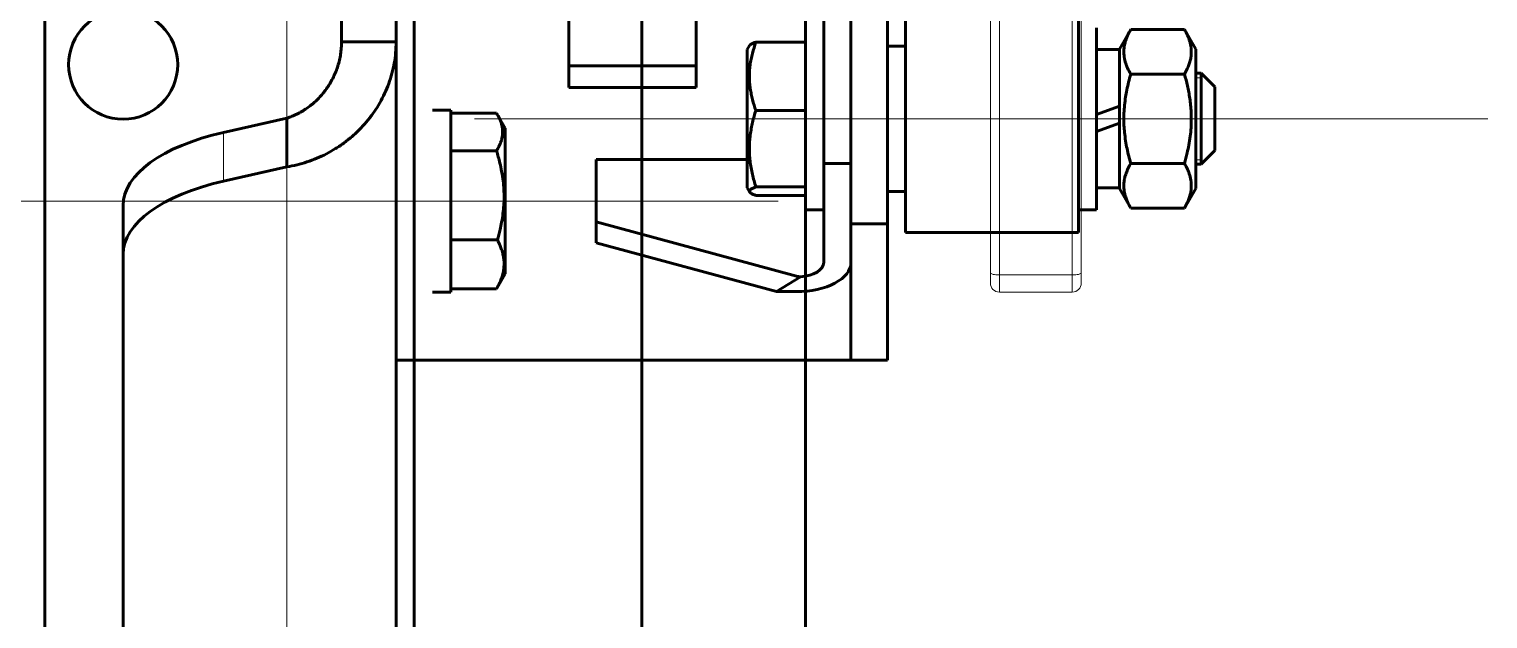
# Model space of a CAD drawing. Header units: millimetres. Extents: x 0 to 1680, y 0 to 594.
# Drawn here: x 59.63 to 65.65, y 500.96 to 503.39 of the extents above; entities that cross this region are included whole.
import ezdxf

# ---------------------------------------------------------------- set-up
doc = ezdxf.new("R2010")
doc.units = ezdxf.units.MM
for name, pattern in [('K5LT32774', [12.7, 6.35, -1.27, 1.27, -1.27, 1.27, -1.27]), ('K5LT32775', [0]), ('K5LT32777', [12.7, 6.35, -1.27, 1.27, -1.27, 1.27, -1.27]), ('K5LT_AXLED', [19.5, 15, -1.5, 1.5, -1.5]), ('K5LT_BASIC', [0]), ('K5LT_THIN', [0])]:
    doc.linetypes.add(name, pattern=pattern)
doc.layers.add('Системный слой', color=7, linetype='Continuous')

# ---------------------------------------------------------------- blocks, each defined once
blk = doc.blocks.new('U160')
at = {"layer": 'Системный слой', "color": 5, "linetype": 'K5LT_BASIC', "lineweight": 60, "true_color": 0x0000ff}
blk.add_line((59.6978, 500.0532), (59.6978, 510.6266), dxfattribs=at)
blk = doc.blocks.new('U317')
at = {"layer": 'Системный слой', "color": 7, "linetype": 'K5LT32777', "lineweight": 18}
for p, q in [((63.5951, 502.3842), (63.5958, 502.3824)), ((63.5958, 502.3824), (63.5979, 502.3806)), ((63.5979, 502.3806), (63.6014, 502.379)), ((63.6014, 502.379), (63.6061, 502.3776)), ((63.6061, 502.3776), (63.6117, 502.3764)), ((63.6117, 502.3764), (63.6182, 502.3756)), ((63.6182, 502.3756), (63.6253, 502.375)), ((63.6253, 502.375), (63.6326, 502.3749))]:
    blk.add_line(p, q, dxfattribs=at)
blk = doc.blocks.new('U321')
at = {"layer": 'Системный слой', "color": 7, "linetype": 'K5LT32777', "lineweight": 18}
for p, q in [((63.9399, 502.375), (63.9326, 502.3749)), ((63.9469, 502.3756), (63.9399, 502.375)), ((63.9534, 502.3764), (63.9469, 502.3756)), ((63.9591, 502.3776), (63.9534, 502.3764)), ((63.9638, 502.379), (63.9591, 502.3776)), ((63.9672, 502.3806), (63.9638, 502.379)), ((63.9694, 502.3824), (63.9672, 502.3806)), ((63.9701, 502.3842), (63.9694, 502.3824))]:
    blk.add_line(p, q, dxfattribs=at)
blk = doc.blocks.new('U228')
at = {"layer": 'Системный слой', "color": 7, "linetype": 'K5LT32775', "lineweight": 18}
for p, q in [((63.5951, 502.3842), (63.5951, 504.0483)), ((63.9701, 503.5327), (63.9701, 502.3842)), ((63.5951, 502.342), (63.5951, 502.3842)), ((63.9701, 502.3842), (63.9701, 502.342)), ((63.9326, 502.3045), (63.6326, 502.3045))]:
    blk.add_line(p, q, dxfattribs=at)
at = {"layer": 'Системный слой', "color": 7, "linetype": 'K5LT32774', "lineweight": 18}
for p, q in [((63.6326, 504.0623), (63.6326, 502.3749)), ((63.9326, 502.3749), (63.9326, 503.5169)), ((63.6326, 502.3749), (63.9326, 502.3749)), ((63.6326, 502.3749), (63.6326, 502.3045)), ((63.9326, 502.3045), (63.9326, 502.3749))]:
    blk.add_line(p, q, dxfattribs=at)
at = {"layer": 'Системный слой', "color": 7, "linetype": 'K5LT32775', "lineweight": 18}
for centre, start, end in [((63.6326, 502.342), 180, 270), ((63.9326, 502.342), 270, 0)]:
    blk.add_arc(centre, 0.0375, start, end, dxfattribs=at)
at = {"layer": 'Системный слой'}
for name in ['U317', 'U321']:
    blk.add_blockref(name, (0, 0), dxfattribs=at)
blk = doc.blocks.new('U159')
at = {"layer": 'Системный слой', "color": 5, "linetype": 'K5LT_BASIC', "lineweight": 60, "true_color": 0x0000ff}
for p, q in [((63.0207, 507.8358), (63.0207, 502.5858)), ((63.1707, 507.8358), (63.1707, 502.5858)), ((60.9207, 503.3358), (60.9207, 505.7545)), ((61.1457, 503.3358), (61.1457, 505.7545)), ((61.1457, 505.6758), (61.1457, 502.0233)), ((62.9082, 502.8343), (62.9082, 505.4485)), ((61.8582, 503.5475), (61.8582, 503.237)), ((62.3832, 503.5475), (62.3832, 503.237)), ((63.2457, 503.4825), (63.2457, 502.5499)), ((63.9582, 503.4825), (63.9582, 502.5499)), ((62.8332, 503.3937), (62.8332, 503.0474)), ((64.0332, 503.3937), (64.0332, 503.0187)), ((64.127, 503.3055), (64.1739, 503.3867)), ((64.1739, 503.3867), (64.3951, 503.3867)), ((64.3951, 503.3867), (64.442, 503.3055)), ((60.9207, 503.3358), (61.1457, 503.3358)), ((61.1457, 503.3358), (61.1457, 495.8358)), ((62.6028, 503.3202), (62.5932, 503.3037)), ((62.6287, 503.3346), (62.8332, 503.3346)), ((63.2457, 503.3187), (63.1707, 503.3187)), ((62.5932, 503.3037), (62.5932, 503.0473)), ((64.0332, 503.3037), (64.127, 503.3037)), ((64.127, 502.7318), (64.127, 503.3055)), ((64.442, 502.7318), (64.442, 503.3055)), ((61.8582, 503.237), (62.3832, 503.237)), ((61.8582, 503.237), (61.8582, 503.1483)), ((62.3832, 503.237), (62.3832, 503.1483)), ((64.1739, 503.2027), (64.3951, 503.2027)), ((64.442, 503.2062), (64.4645, 503.2062)), ((64.4645, 503.2062), (64.5207, 503.1499)), ((64.4645, 502.8321), (64.4645, 503.2062)), ((64.4645, 502.8321), (64.4645, 503.2062)), ((64.4645, 502.8321), (64.4645, 503.2062)), ((64.4645, 502.8321), (64.4645, 503.2062)), ((64.4645, 502.8321), (64.4645, 503.2062)), ((61.8582, 503.1483), (62.3832, 503.1483)), ((64.5207, 503.1499), (64.5207, 502.8881)), ((64.127, 503.0706), (64.0332, 503.0365)), ((60.434, 502.9624), (60.6957, 503.0215)), ((60.6957, 502.8205), (60.6957, 503.0215)), ((61.2957, 503.0545), (61.3707, 503.0545)), ((61.3707, 503.0545), (61.3707, 502.6795)), ((61.5598, 503.0417), (61.3707, 503.0417)), ((61.5598, 503.0417), (61.5629, 503.0364)), ((61.5629, 503.0365), (61.5957, 502.9795)), ((62.5932, 503.0473), (62.5932, 502.7337)), ((62.6287, 503.0535), (62.8332, 503.0535)), ((62.8332, 503.0474), (62.8332, 502.6437)), ((64.0332, 503.0187), (64.0332, 502.6437)), ((61.5957, 502.5445), (61.5957, 502.9795)), ((64.127, 503.0008), (64.0332, 502.9667)), ((61.5598, 502.8867), (61.3707, 502.8867)), ((64.4645, 502.8312), (64.5207, 502.8874)), ((64.5207, 502.8881), (64.5207, 502.8874)), ((61.9707, 502.5943), (61.9707, 502.8505)), ((62.5932, 502.8505), (61.9707, 502.8505)), ((63.0207, 502.8343), (62.9082, 502.8343)), ((62.9082, 502.4261), (62.9082, 502.8343)), ((64.1739, 502.8346), (64.3951, 502.8346)), ((64.442, 502.8312), (64.4645, 502.8312)), ((64.4645, 502.8312), (64.4645, 502.8321)), ((64.4645, 502.8312), (64.4645, 502.8321)), ((64.4645, 502.8312), (64.4645, 502.8321)), ((64.4645, 502.8312), (64.4645, 502.8321)), ((64.4645, 502.8312), (64.4645, 502.8321)), ((60.434, 502.7614), (60.6957, 502.8205)), ((62.6028, 502.7171), (62.5932, 502.7337)), ((62.6287, 502.7376), (62.8332, 502.7376)), ((63.2457, 502.7187), (63.1707, 502.7187)), ((64.0332, 502.7337), (64.127, 502.7337)), ((64.127, 502.7318), (64.1739, 502.6506)), ((64.3951, 502.6506), (64.442, 502.7318)), ((60.0207, 502.4605), (60.0207, 502.6615)), ((61.3707, 502.6795), (61.3707, 502.3045)), ((62.6287, 502.7027), (62.8332, 502.7027)), ((64.1739, 502.6506), (64.3951, 502.6506)), ((62.7957, 502.3704), (61.9707, 502.5943)), ((61.9707, 502.5943), (61.9707, 502.5081)), ((62.8332, 502.6437), (62.9082, 502.6437)), ((63.1707, 502.5858), (63.0207, 502.5858)), ((63.0207, 502.5858), (63.0207, 502.0233)), ((63.1707, 502.0233), (63.1707, 502.5858)), ((63.9582, 502.6437), (64.0332, 502.6437)), ((61.5957, 502.3795), (61.5957, 502.5445)), ((63.2457, 502.5499), (63.9582, 502.5499)), ((61.5633, 502.5192), (61.3707, 502.5192)), ((61.9707, 502.5081), (62.7142, 502.3064)), ((60.0207, 496.5651), (60.0207, 502.4605)), ((61.5629, 502.3226), (61.5957, 502.3795)), ((62.7142, 502.3064), (62.8123, 502.3669)), ((61.2957, 502.3045), (61.3707, 502.3045)), ((61.5598, 502.3174), (61.3707, 502.3174)), ((61.5598, 502.3174), (61.5629, 502.3226)), ((62.7957, 502.3064), (62.7142, 502.3064)), ((61.2957, 502.0233), (61.1457, 502.0233)), ((61.4457, 502.0233), (61.2957, 502.0233)), ((62.8707, 502.0233), (61.4457, 502.0233)), ((63.0207, 502.0233), (62.8707, 502.0233)), ((63.1707, 502.0233), (63.0207, 502.0233))]:
    blk.add_line(p, q, dxfattribs=at)
at = {"layer": 'Системный слой', "color": 7, "linetype": 'K5LT_THIN', "lineweight": 18}
for p, q in [((60.6957, 503.4483), (60.6957, 503.0259)), ((64.442, 503.1874), (64.4645, 503.1874)), ((64.442, 503.1874), (64.4645, 503.1874)), ((60.434, 502.7614), (60.434, 502.9624)), ((64.442, 502.8499), (64.4645, 502.8499)), ((64.442, 502.8499), (64.4645, 502.8499)), ((60.6957, 495.8821), (60.6957, 502.8205))]:
    blk.add_line(p, q, dxfattribs=at)
at = {"layer": 'Системный слой', "color": 30, "linetype": 'K5LT_AXLED', "lineweight": 18, "true_color": 0xff8000}
for p, q in [((61.4682, 503.0187), (65.6457, 503.0187)), ((59.3082, 502.6795), (62.7207, 502.6795))]:
    blk.add_line(p, q, dxfattribs=at)
at = {"layer": 'Системный слой', "color": 5, "linetype": 'K5LT_BASIC', "lineweight": 60, "true_color": 0x0000ff}
blk.add_circle((60.0207, 503.242), 0.225, dxfattribs=at)
for centre, major_axis, ratio, start_param, end_param in [((60.7707, 502.6615), (-0.75, 0), 0.449009, 5.178045, 6.283185), ((60.7707, 502.4605), (-0.75, 0), 0.449009, 5.178045, 6.283185), ((62.7957, 502.4261), (-0.225, 0), 0.532089, 1.570796, 3.141593), ((62.7957, 502.4261), (0.1125, 0), 0.532089, 4.860144, 6.283185), ((62.7957, 502.4566), (-0.1055, 0.0585), 0.665943, -4.358981, -4.211226)]:
    blk.add_ellipse(centre, major_axis=major_axis, ratio=ratio, start_param=start_param, end_param=end_param, dxfattribs=at)
for points, knots in [([(64.1739, 503.2027), (64.1691, 503.211), (64.1623, 503.224), (64.1553, 503.2412), (64.1511, 503.254), (64.148, 503.2668), (64.1458, 503.2811), (64.1451, 503.297), (64.1464, 503.3141), (64.1499, 503.3317), (64.1554, 503.3487), (64.1632, 503.3671), (64.1697, 503.3795), (64.1739, 503.3867)], [0, 0, 0, 0, 1.945465, 3.016035, 3.947921, 4.850567, 5.919264, 7.166831, 8.440034, 9.760373, 11.129164, 12.3065, 14, 14, 14, 14]), ([(64.3951, 503.2027), (64.3993, 503.21), (64.4059, 503.2226), (64.4138, 503.2413), (64.4192, 503.2584), (64.4226, 503.2758), (64.4239, 503.2924), (64.4232, 503.308), (64.421, 503.3227), (64.4175, 503.3366), (64.4131, 503.3498), (64.4061, 503.3665), (64.3997, 503.3787), (64.3951, 503.3867)], [0, 0, 0, 0, 1.718212, 2.913078, 4.295211, 5.613658, 6.849519, 8.019207, 9.115686, 10.162784, 11.160879, 12.12887, 14, 14, 14, 14]), ([(62.6287, 503.0535), (62.6235, 503.068), (62.6166, 503.0901), (62.6095, 503.1201), (62.6054, 503.1433), (62.6027, 503.1672), (62.6016, 503.1915), (62.6023, 503.2159), (62.6047, 503.2402), (62.6087, 503.2644), (62.616, 503.296), (62.6233, 503.3193), (62.6287, 503.3346)], [0, 0, 0, 0, 2.070077, 3.108727, 4.176571, 5.271201, 6.385986, 7.494141, 8.603694, 9.721275, 10.830534, 13, 13, 13, 13]), ([(62.6287, 503.3346), (62.6247, 503.3332), (62.6184, 503.3308), (62.6113, 503.3273), (62.6066, 503.3244), (62.604, 503.322), (62.6031, 503.3207), (62.6028, 503.3202)], [0, 0, 0, 0, 2.386021, 4.050183, 5.770256, 7.220431, 8, 8, 8, 8]), ([(64.1739, 502.8346), (64.171, 502.8446), (64.1655, 502.8648), (64.1583, 502.896), (64.1523, 502.9286), (64.1481, 502.9606), (64.1459, 502.9899), (64.1452, 503.0165), (64.1457, 503.0443), (64.148, 503.0754), (64.1521, 503.1073), (64.1599, 503.1501), (64.1677, 503.1812), (64.1739, 503.2027)], [0, 0, 0, 0, 1.166892, 2.358496, 3.59715, 4.880479, 5.989602, 6.90218, 7.862425, 9.11502, 10.405772, 11.480488, 14, 14, 14, 14]), ([(64.3951, 502.8346), (64.3993, 502.8493), (64.4059, 502.8744), (64.4138, 502.9118), (64.4192, 502.9461), (64.4226, 502.9809), (64.4239, 503.014), (64.4232, 503.0452), (64.421, 503.0746), (64.4175, 503.1024), (64.4131, 503.1288), (64.4061, 503.1622), (64.3997, 503.1867), (64.3951, 503.2027)], [0, 0, 0, 0, 1.718212, 2.913078, 4.295211, 5.613658, 6.849519, 8.019207, 9.115686, 10.162784, 11.160879, 12.12887, 14, 14, 14, 14]), ([(61.5629, 503.0364), (61.5672, 503.029), (61.5735, 503.0166), (61.5799, 502.999), (61.5835, 502.9838), (61.5852, 502.9684), (61.5847, 502.9534), (61.5825, 502.9395), (61.5789, 502.9267), (61.5747, 502.9153), (61.5686, 502.902), (61.5634, 502.8927), (61.5598, 502.8867)], [0, 0, 0, 0, 1.98689, 3.253454, 4.573931, 5.921363, 7.216739, 8.433105, 9.508244, 10.521168, 11.409661, 13, 13, 13, 13]), ([(62.6287, 503.0535), (62.6235, 503.0372), (62.6166, 503.0124), (62.6095, 502.9786), (62.6054, 502.9526), (62.6027, 502.9257), (62.6016, 502.8984), (62.6023, 502.871), (62.6047, 502.8437), (62.6087, 502.8165), (62.616, 502.7809), (62.6233, 502.7547), (62.6287, 502.7376)], [0, 0, 0, 0, 2.070077, 3.108727, 4.176571, 5.271201, 6.385986, 7.494141, 8.603694, 9.721275, 10.830534, 13, 13, 13, 13]), ([(61.5633, 502.5192), (61.5674, 502.5334), (61.5737, 502.5576), (61.5814, 502.5938), (61.5866, 502.6269), (61.5899, 502.6609), (61.5912, 502.6943), (61.5903, 502.7284), (61.587, 502.7643), (61.5814, 502.8005), (61.5726, 502.8419), (61.5648, 502.87), (61.5598, 502.8867)], [0, 0, 0, 0, 1.542676, 2.615526, 3.856585, 5.040523, 6.186622, 7.345857, 8.591616, 9.95246, 11.17543, 13, 13, 13, 13]), ([(64.1739, 502.6506), (64.169, 502.659), (64.162, 502.6726), (64.1545, 502.6912), (64.1499, 502.7061), (64.1469, 502.7206), (64.1453, 502.7355), (64.1453, 502.7506), (64.147, 502.7652), (64.1497, 502.7781), (64.1531, 502.7896), (64.1599, 502.8084), (64.1674, 502.8234), (64.1739, 502.8346)], [0, 0, 0, 0, 1.978091, 3.143931, 4.269947, 5.351102, 6.430358, 7.62486, 8.740924, 9.720929, 10.533507, 11.362713, 14, 14, 14, 14]), ([(64.3951, 502.6506), (64.3993, 502.6579), (64.4059, 502.6705), (64.4138, 502.6892), (64.4192, 502.7063), (64.4226, 502.7237), (64.4239, 502.7403), (64.4232, 502.7559), (64.421, 502.7706), (64.4175, 502.7845), (64.4131, 502.7977), (64.4061, 502.8144), (64.3997, 502.8266), (64.3951, 502.8346)], [0, 0, 0, 0, 1.718212, 2.913078, 4.295211, 5.613658, 6.849519, 8.019207, 9.115686, 10.162784, 11.160879, 12.12887, 14, 14, 14, 14]), ([(62.6028, 502.7171), (62.6022, 502.7181), (62.6017, 502.7198), (62.6022, 502.7222), (62.6035, 502.7246), (62.6063, 502.7272), (62.6108, 502.7301), (62.6181, 502.7337), (62.6245, 502.7361), (62.6287, 502.7376)], [0, 0, 0, 0, 1.417731, 2.46394, 3.507564, 4.776322, 6.303777, 7.802565, 10, 10, 10, 10]), ([(62.6287, 502.7027), (62.6247, 502.7041), (62.6184, 502.7065), (62.6113, 502.71), (62.6066, 502.7129), (62.604, 502.7153), (62.6031, 502.7166), (62.6028, 502.7171)], [0, 0, 0, 0, 2.386021, 4.050183, 5.770256, 7.220431, 8, 8, 8, 8]), ([(61.5633, 502.5192), (61.5674, 502.5114), (61.5737, 502.4981), (61.5814, 502.4783), (61.5866, 502.4601), (61.5899, 502.4414), (61.5912, 502.423), (61.5903, 502.4044), (61.587, 502.3846), (61.5814, 502.3647), (61.5726, 502.342), (61.5648, 502.3265), (61.5598, 502.3174)], [0, 0, 0, 0, 1.542676, 2.615526, 3.856585, 5.040523, 6.186622, 7.345857, 8.591616, 9.95246, 11.17543, 13, 13, 13, 13])]:
    blk.add_open_spline(points, degree=3, knots=knots, dxfattribs=at)
for points in [[(60.6957, 503.0215), (60.7027, 503.0237), (60.7165, 503.0287), (60.7371, 503.038), (60.7574, 503.0489), (60.7771, 503.0614), (60.7962, 503.0756), (60.8144, 503.0913), (60.8315, 503.1085), (60.8475, 503.127), (60.8623, 503.1469), (60.8755, 503.1678), (60.8873, 503.1898), (60.8974, 503.2127), (60.9058, 503.2364), (60.9125, 503.2607), (60.9172, 503.2855), (60.9201, 503.3105), (60.9207, 503.3274), (60.9207, 503.3358)], [(60.6957, 502.8205), (60.7096, 502.8227), (60.7373, 502.8283), (60.7785, 502.8401), (60.8191, 502.8552), (60.8585, 502.8737), (60.8966, 502.8954), (60.933, 502.9202), (60.9673, 502.9478), (60.9993, 502.9783), (61.0288, 503.0112), (61.0554, 503.0465), (61.0789, 503.0838), (61.0991, 503.123), (61.1159, 503.1637), (61.1292, 503.2056), (61.1387, 503.2485), (61.1445, 503.292), (61.1457, 503.3212), (61.1457, 503.3358)]]:
    blk.add_open_spline(points, degree=3, dxfattribs=at)
at = {"layer": 'Системный слой'}
for name in ['U160', 'U228']:
    blk.add_blockref(name, (0, 0), dxfattribs=at)

msp = doc.modelspace()

# ---------------------------------------------------------------- linework, layer by layer
at = {"layer": 'Системный слой', "color": 5, "linetype": 'K5LT_BASIC', "lineweight": 60, "true_color": 0x0000ff}
for p, q in [((61.14574, 389.93578), (61.14574, 565.95034)), ((61.22074, 565.95034), (61.22074, 389.93578)), ((62.15824, 390.02559), (62.15824, 565.95034)), ((62.83324, 390.02559), (62.83324, 565.95034))]:
    msp.add_line(p, q, dxfattribs=at)

# ---------------------------------------------------------------- block references
at = {"layer": 'Системный слой'}
msp.add_blockref('U159', (0, 0), dxfattribs=at)

doc.saveas('drawing.dxf')
